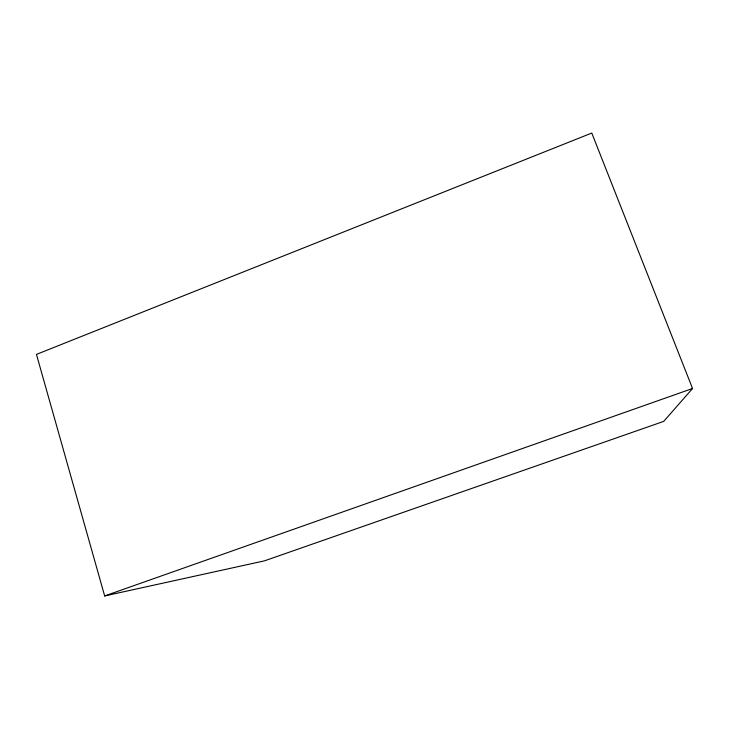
<?xml version="1.0" encoding="UTF-8"?>
<svg xmlns="http://www.w3.org/2000/svg" width="729" height="729" viewBox="0 0 729 729"><rect width="100%" height="100%" fill="white"/><g stroke="black" fill="none" stroke-linecap="round" stroke-linejoin="round"><path stroke-width="1.09" d="M692.55 388.493L663.7 421.389L264.481 560.847L104.666 595.948L36.45 354.394L591.775 133.052L692.55 388.493L104.666 595.948"/></g></svg>
